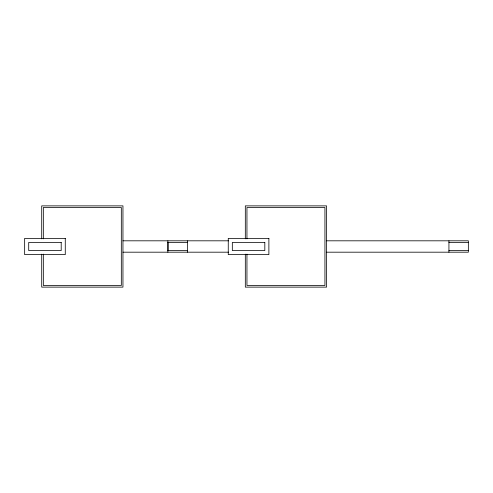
<?xml version="1.0" encoding="UTF-8"?>
<svg xmlns="http://www.w3.org/2000/svg" width="493" height="493" viewBox="0 0 493 493"><rect width="100%" height="100%" fill="white"/><g stroke="black" fill="none" stroke-linecap="round" stroke-linejoin="round"><path stroke-width="0.74" d="M122.954 240.812L228.573 240.812M326.563 240.812L468.35 240.812L468.35 252.188L326.563 252.188M167.885 242.439L187.463 242.439M448.932 242.439L468.35 242.439M167.885 250.561L187.463 250.561M448.932 250.561L468.35 250.561M122.954 252.188L228.573 252.188M448.932 240.812L448.932 252.188M246.95 238.852L246.95 207.504L324.936 207.504L324.936 285.496L246.95 285.496L246.95 254.148M245.323 238.834L245.323 205.877L326.563 205.877L326.563 287.123L245.323 287.123L245.323 254.166M187.463 240.812L187.463 252.188M168.045 242.439L168.045 250.561M167.885 240.812L167.885 252.188M43.335 238.852L43.335 207.504L121.327 207.504L121.327 285.496L43.335 285.496L43.335 254.148M41.708 238.834L41.708 205.877L122.954 205.877L122.954 287.123L41.708 287.123L41.708 254.166M65.273 238.378L24.65 238.378L24.65 254.622L65.273 254.622L65.273 238.378M268.882 238.378L228.259 238.378L228.259 254.622L268.882 254.622L268.882 238.378M61.206 242.439L28.711 242.439L28.711 250.561L61.206 250.561L61.206 242.439M264.821 242.439L232.326 242.439L232.326 250.561L264.821 250.561L264.821 242.439"/></g></svg>
